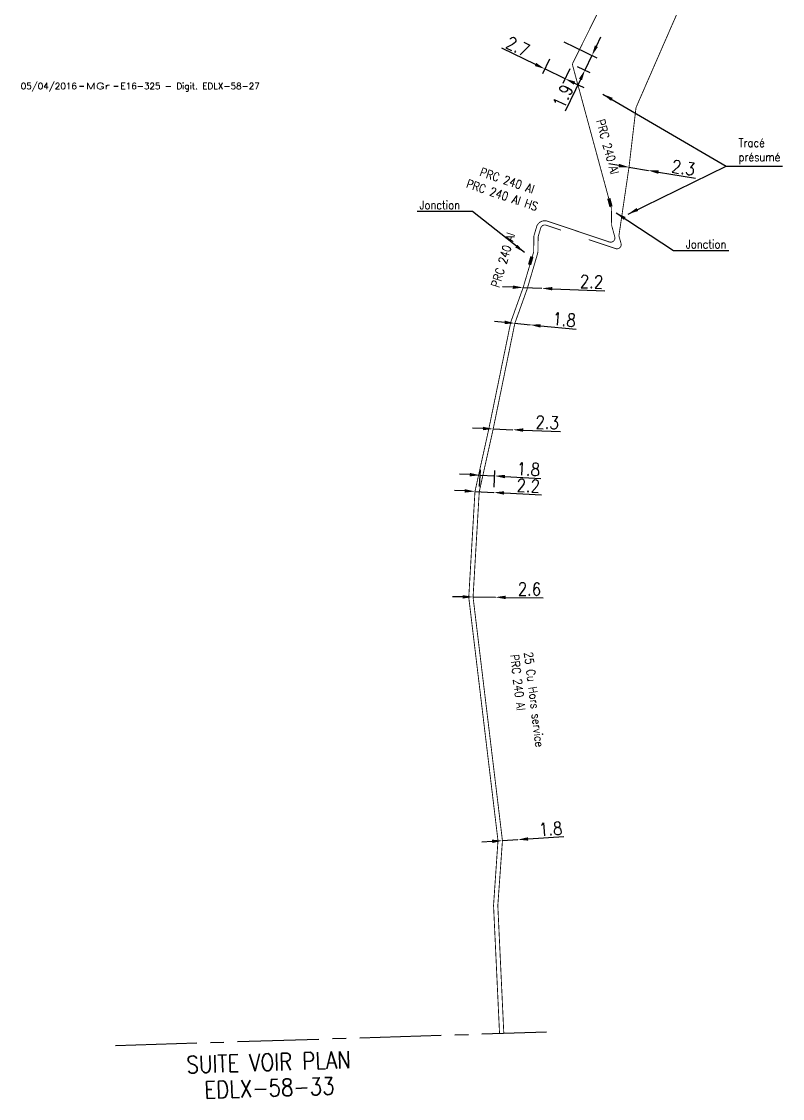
# Model space of a CAD drawing. Header units: millimetres. Extents: x 200000 to 200484, y 53266 to 53990.
# Drawn here: x 200010.9 to 200099.8, y 53370.9 to 53496.7 of the extents above; entities that cross this region are included whole.
import ezdxf
from ezdxf.enums import TextEntityAlignment as Align

# ---------------------------------------------------------------- set-up
doc = ezdxf.new("R2010")
doc.units = ezdxf.units.MM
doc.header["$PDMODE"] = 34
doc.linetypes.add('CENTER2', pattern=[28.575, 19.05, -3.175, 3.175, -3.175])
doc.layers.get('0').update_dxf_attribs({"linetype": 'CONTINUOUS'})
doc.layers.get('DEFPOINTS').update_dxf_attribs({"linetype": 'CONTINUOUS'})
for name, color, linetype in [('M_130', 3, 'M_ST_15'), ('M_300', 7, 'CONTINUOUS'), ('M_908', 252, 'CONTINUOUS'), ('M_930', 7, 'CONTINUOUS')]:
    doc.layers.add(name, color=color, linetype=linetype)
doc.layers.add('M_910', color=7, linetype='CONTINUOUS', plot=False)
doc.styles.get("Standard").update_dxf_attribs({"font": 'romans.shx', "width": 0.85})
doc.linetypes.add('M_ST_15', pattern='A,5,-0.3,["XX",Standard,S=1,R=0,X=0,Y=-0.5],-2.5', length=7.8)
doc.linetypes.add('MT_HS', pattern='A,2,-1,["E",Standard,S=0.85,R=0,X=-0.27,Y=-0.4],-1', length=4)
doc.dimstyles.get("Standard").update_dxf_attribs({"dimtxt": 1.5, "dimasz": 1.2, "dimexe": 0.625, "dimexo": 0.625, "dimgap": 0.25, "dimtad": 1, "dimdec": 1, "dimzin": 0, "dimdsep": 46, "dimtxsty": 'Standard', "dimcen": -0.5, "dimadec": 0, "dimazin": 0, "dimtfac": 1, "dimtdec": 1, "dimtmove": 0, "dimatfit": 3, "dimfxl": 0, "dimtolj": 1, "dimtzin": 0, "dimarcsym": 0})

# ---------------------------------------------------------------- blocks, each defined once
blk = doc.blocks.new('*D25')
at = {"layer": 'DEFPOINTS', "color": 0, "linetype": 'Continuous', "transparency": 16777216}
for p in [(200073.7, 53494.58), (200075.27, 53491.73), (200077.57, 53492.73)]:
    blk.add_point(p, dxfattribs=at)
at = {"layer": 'M_130', "color": 0, "linetype": 'Continuous', "lineweight": -2, "transparency": 16777216}
for p, q in [((200074.27, 53494.31), (200078.13, 53492.46)), ((200078.09, 53493.81), (200078.61, 53494.9)), ((200077.57, 53492.73), (200076.75, 53491.02)), ((200075.83, 53491.46), (200077.31, 53490.75)), ((200076.23, 53489.94), (200074.45, 53486.21))]:
    blk.add_line(p, q, dxfattribs=at)
at = {"layer": 'M_130', "color": 0, "linetype": 'Continuous', "transparency": 16777216}
for points in [[(200077.91, 53493.9), (200078.27, 53493.73), (200077.57, 53492.73)], [(200076.05, 53490.02), (200076.41, 53489.85), (200076.75, 53491.02)]]:
    blk.add_solid(points, dxfattribs=at)
at = {"layer": 'M_130', "color": 0, "linetype": 'Continuous', "transparency": 16777216, "insert": (200074.18, 53487.97), "char_height": 1.5, "attachment_point": 5, "rotation": 64.3977}
blk.add_mtext('\\A1;1.9', dxfattribs=at)
blk = doc.blocks.new('*D26')
at = {"layer": 'DEFPOINTS', "color": 0, "linetype": 'Continuous', "transparency": 16777216}
for p in [(200072.88, 53492.87), (200075.27, 53491.73), (200072.06, 53491.16)]:
    blk.add_point(p, dxfattribs=at)
at = {"layer": 'M_130', "color": 0, "linetype": 'Continuous', "lineweight": -2, "transparency": 16777216}
for p, q in [((200070.98, 53491.68), (200067.04, 53493.57)), ((200072.61, 53492.31), (200071.79, 53490.6)), ((200074.45, 53490.01), (200072.06, 53491.16)), ((200075, 53491.16), (200074.18, 53489.45)), ((200075.53, 53489.5), (200076.61, 53488.98))]:
    blk.add_line(p, q, dxfattribs=at)
at = {"layer": 'M_130', "color": 0, "linetype": 'Continuous', "transparency": 16777216}
for points in [[(200071.06, 53491.86), (200070.89, 53491.5), (200072.06, 53491.16)], [(200075.62, 53489.68), (200075.45, 53489.32), (200074.45, 53490.01)]]:
    blk.add_solid(points, dxfattribs=at)
at = {"layer": 'M_130', "color": 0, "linetype": 'Continuous', "transparency": 16777216, "insert": (200068.9, 53493.78), "char_height": 1.5, "attachment_point": 5, "rotation": 334.3977}
blk.add_mtext('\\A1;2.7', dxfattribs=at)
blk = doc.blocks.new('*D28')
at = {"layer": 'DEFPOINTS', "color": 0, "linetype": 'Continuous', "transparency": 16777216}
for p in [(200069.53, 53465.62), (200071.72, 53465.53), (200071.72, 53465.53)]:
    blk.add_point(p, dxfattribs=at)
at = {"layer": 'M_130', "color": 0, "linetype": 'Continuous', "lineweight": -2, "transparency": 16777216}
for p, q in [((200068.33, 53465.66), (200067.13, 53465.71)), ((200069.53, 53465.62), (200071.72, 53465.53)), ((200072.92, 53465.48), (200079.08, 53465.24))]:
    blk.add_line(p, q, dxfattribs=at)
at = {"layer": 'M_130', "color": 0, "linetype": 'Continuous', "transparency": 16777216}
for points in [[(200068.34, 53465.86), (200068.32, 53465.46), (200069.53, 53465.62)], [(200072.93, 53465.68), (200072.92, 53465.28), (200071.72, 53465.53)]]:
    blk.add_solid(points, dxfattribs=at)
at = {"layer": 'M_130', "color": 0, "linetype": 'Continuous', "transparency": 16777216, "insert": (200077.53, 53466.3), "char_height": 1.5, "attachment_point": 5, "rotation": 357.7613}
blk.add_mtext('\\A1;2.2', dxfattribs=at)
blk = doc.blocks.new('M_300_03')
at = {"color": 0, "linetype": 'Continuous'}
blk.add_solid([(-0.5, 0.19), (-0.5, -0.19), (0.5, 0.19), (0.5, -0.19)], dxfattribs=at)
at = {"color": 0, "linetype": 'Continuous', "width": 0.75, "flags": 3}
for tag, p in [('DEF_LEG', (0, -5)), ('DEF_COUP', (0.05, -6.97)), ('DEF_TYPE', (0, -9))]:
    blk.add_attdef(tag, text='', height=1.2, dxfattribs=at).set_placement(p, align=Align.MIDDLE)
blk = doc.blocks.new('*D70')
at = {"layer": 'DEFPOINTS', "color": 0, "linetype": 'Continuous', "transparency": 16777216}
for p in [(200063.9, 53441.8), (200066.1, 53441.68), (200066.1, 53441.68)]:
    blk.add_point(p, dxfattribs=at)
at = {"layer": 'M_130', "color": 0, "linetype": 'Continuous', "lineweight": -2, "transparency": 16777216}
for p, q in [((200062.7, 53441.86), (200061.51, 53441.92)), ((200063.9, 53441.8), (200066.1, 53441.68)), ((200067.3, 53441.62), (200071.66, 53441.39))]:
    blk.add_line(p, q, dxfattribs=at)
at = {"layer": 'M_130', "color": 0, "linetype": 'Continuous', "transparency": 16777216}
for points in [[(200062.71, 53442.06), (200062.69, 53441.66), (200063.9, 53441.8)], [(200067.31, 53441.82), (200067.29, 53441.42), (200066.1, 53441.68)]]:
    blk.add_solid(points, dxfattribs=at)
at = {"layer": 'M_130', "color": 0, "linetype": 'Continuous', "transparency": 16777216, "insert": (200070.13, 53442.47), "char_height": 1.5, "attachment_point": 5, "rotation": 357.0171}
blk.add_mtext('\\A1;2.2', dxfattribs=at)
blk = doc.blocks.new('*D71')
at = {"layer": 'DEFPOINTS', "color": 0, "linetype": 'Continuous', "transparency": 16777216}
for p in [(200063.68, 53429.47), (200066.28, 53429.44), (200066.28, 53429.44)]:
    blk.add_point(p, dxfattribs=at)
at = {"layer": 'M_908', "color": 0, "linetype": 'Continuous', "lineweight": -2, "transparency": 16777216}
for p, q in [((200062.48, 53429.48), (200061.28, 53429.49)), ((200063.68, 53429.47), (200066.28, 53429.44)), ((200067.48, 53429.42), (200071.85, 53429.37))]:
    blk.add_line(p, q, dxfattribs=at)
at = {"layer": 'M_908', "color": 0, "linetype": 'Continuous', "transparency": 16777216}
for points in [[(200062.48, 53429.68), (200062.47, 53429.28), (200063.68, 53429.47)], [(200067.48, 53429.62), (200067.47, 53429.22), (200066.28, 53429.44)]]:
    blk.add_solid(points, dxfattribs=at)
at = {"layer": 'M_908', "color": 0, "linetype": 'Continuous', "transparency": 16777216, "insert": (200070.27, 53430.39), "char_height": 1.5, "attachment_point": 5, "rotation": 359.3551}
blk.add_mtext('\\A1;2.6', dxfattribs=at)
blk = doc.blocks.new('*D72')
at = {"layer": 'DEFPOINTS', "color": 0, "linetype": 'Continuous', "transparency": 16777216}
for p in [(200066.2, 53443.61), (200064.4, 53441.77), (200066.1, 53441.68)]:
    blk.add_point(p, dxfattribs=at)
at = {"layer": 'M_908', "color": 0, "linetype": 'Continuous', "lineweight": -2, "transparency": 16777216}
for p, q in [((200063.3, 53443.76), (200062.1, 53443.82)), ((200064.43, 53442.39), (200064.53, 53444.32)), ((200066.13, 53442.31), (200066.23, 53444.23)), ((200064.5, 53443.69), (200066.2, 53443.61)), ((200067.4, 53443.54), (200071.58, 53443.32))]:
    blk.add_line(p, q, dxfattribs=at)
at = {"layer": 'M_908', "color": 0, "linetype": 'Continuous', "transparency": 16777216}
for points in [[(200063.31, 53443.96), (200063.29, 53443.56), (200064.5, 53443.69)], [(200067.41, 53443.74), (200067.39, 53443.34), (200066.2, 53443.61)]]:
    blk.add_solid(points, dxfattribs=at)
at = {"layer": 'M_908', "color": 0, "linetype": 'Continuous', "transparency": 16777216, "insert": (200070.14, 53444.4), "char_height": 1.5, "attachment_point": 5, "rotation": 357.0171}
blk.add_mtext('\\A1;1.8', dxfattribs=at)
blk = doc.blocks.new('*D73')
at = {"layer": 'DEFPOINTS', "color": 0, "linetype": 'Continuous', "transparency": 16777216}
for p in [(200066.03, 53449.1), (200068.33, 53449.01), (200068.33, 53449.01)]:
    blk.add_point(p, dxfattribs=at)
at = {"layer": 'M_908', "color": 0, "linetype": 'Continuous', "lineweight": -2, "transparency": 16777216}
for p, q in [((200064.83, 53449.15), (200063.63, 53449.19)), ((200066.03, 53449.1), (200068.33, 53449.01)), ((200069.53, 53448.97), (200073.9, 53448.8))]:
    blk.add_line(p, q, dxfattribs=at)
at = {"layer": 'M_908', "color": 0, "linetype": 'Continuous', "transparency": 16777216}
for points in [[(200064.84, 53449.35), (200064.82, 53448.95), (200066.03, 53449.1)], [(200069.54, 53449.17), (200069.52, 53448.77), (200068.33, 53449.01)]]:
    blk.add_solid(points, dxfattribs=at)
at = {"layer": 'M_908', "color": 0, "linetype": 'Continuous', "transparency": 16777216, "insert": (200072.35, 53449.86), "char_height": 1.5, "attachment_point": 5, "rotation": 357.8057}
blk.add_mtext('\\A1;2.3', dxfattribs=at)
blk = doc.blocks.new('*D74')
at = {"layer": 'DEFPOINTS', "color": 0, "linetype": 'Continuous', "transparency": 16777216}
for p in [(200068.56, 53461.44), (200070.36, 53461.26), (200070.36, 53461.26)]:
    blk.add_point(p, dxfattribs=at)
at = {"layer": 'M_908', "color": 0, "linetype": 'Continuous', "lineweight": -2, "transparency": 16777216}
for p, q in [((200067.37, 53461.55), (200066.18, 53461.67)), ((200068.56, 53461.44), (200070.36, 53461.26)), ((200071.55, 53461.14), (200075.72, 53460.74))]:
    blk.add_line(p, q, dxfattribs=at)
at = {"layer": 'M_908', "color": 0, "linetype": 'Continuous', "transparency": 16777216}
for points in [[(200067.39, 53461.75), (200067.35, 53461.35), (200068.56, 53461.44)], [(200071.57, 53461.34), (200071.53, 53460.94), (200070.36, 53461.26)]]:
    blk.add_solid(points, dxfattribs=at)
at = {"layer": 'M_908', "color": 0, "linetype": 'Continuous', "transparency": 16777216, "insert": (200074.33, 53461.88), "char_height": 1.5, "attachment_point": 5, "rotation": 354.4193}
blk.add_mtext('\\A1;1.8', dxfattribs=at)
blk = doc.blocks.new('*D75')
at = {"layer": 'DEFPOINTS', "color": 0, "linetype": 'Continuous', "transparency": 16777216}
for p in [(200081.9, 53479.68), (200084.17, 53479.3), (200084.17, 53479.3)]:
    blk.add_point(p, dxfattribs=at)
at = {"layer": 'M_908', "color": 0, "linetype": 'Continuous', "lineweight": -2, "transparency": 16777216}
for p, q in [((200080.71, 53479.88), (200079.53, 53480.07)), ((200081.9, 53479.68), (200084.17, 53479.3)), ((200085.35, 53479.1), (200089.66, 53478.38))]:
    blk.add_line(p, q, dxfattribs=at)
at = {"layer": 'M_908', "color": 0, "linetype": 'Continuous', "transparency": 16777216}
for points in [[(200080.75, 53480.07), (200080.68, 53479.68), (200081.9, 53479.68)], [(200085.38, 53479.3), (200085.32, 53478.9), (200084.17, 53479.3)]]:
    blk.add_solid(points, dxfattribs=at)
at = {"layer": 'M_908', "color": 0, "linetype": 'Continuous', "transparency": 16777216, "insert": (200088.26, 53479.62), "char_height": 1.5, "attachment_point": 5, "rotation": 350.4831}
blk.add_mtext('\\A1;2.3', dxfattribs=at)
blk = doc.blocks.new('GIS_MODF')
at = {"color": 0, "linetype": 'Continuous', "flags": 128}
for points in [[(-2.26, -0.01), (-1.76, -0.01)], [(1.76, -0.01), (2.26, -0.01)]]:
    blk.add_lwpolyline(points, dxfattribs=at)
at = {"color": 0, "linetype": 'Continuous'}
blk.add_attdef('DATE', text='', height=0.75, dxfattribs=at).set_placement((-2.58, -0.39), align=Align.RIGHT)
at = {"color": 0, "linetype": 'Continuous', "width": 3.590909}
blk.add_attdef('USER', text='', height=0.75, dxfattribs=at).set_placement((-1.52, -0.39), (1.31, -0.39), align=Align.FIT)
at = {"color": 0, "linetype": 'Continuous'}
blk.add_attdef('DESC', (2.53, -0.39), '', height=0.75, dxfattribs=at)
blk = doc.blocks.new('*D138')
at = {"layer": 'DEFPOINTS', "color": 0, "linetype": 'Continuous', "transparency": 16777216}
for p in [(200067.11, 53401), (200068.91, 53401.12), (200068.91, 53401.12)]:
    blk.add_point(p, dxfattribs=at)
at = {"layer": 'M_908', "color": 0, "linetype": 'Continuous', "lineweight": -2, "transparency": 16777216}
for p, q in [((200067.11, 53401), (200068.91, 53401.12)), ((200070.11, 53401.2), (200074.29, 53401.48)), ((200065.91, 53400.92), (200064.72, 53400.84))]:
    blk.add_line(p, q, dxfattribs=at)
at = {"layer": 'M_908', "color": 0, "linetype": 'Continuous', "transparency": 16777216}
for points in [[(200065.9, 53401.12), (200065.93, 53400.72), (200067.11, 53401)], [(200070.09, 53401.4), (200070.12, 53401), (200068.91, 53401.12)]]:
    blk.add_solid(points, dxfattribs=at)
at = {"layer": 'M_908', "color": 0, "linetype": 'Continuous', "transparency": 16777216, "insert": (200072.73, 53402.38), "char_height": 1.5, "attachment_point": 5, "rotation": 3.8329}
blk.add_mtext('\\A1;1.8', dxfattribs=at)

msp = doc.modelspace()

# ---------------------------------------------------------------- linework, layer by layer
at = {"layer": 'M_130', "const_width": 0.1}
msp.add_lwpolyline([(200079.19, 53499.6), (200075.36, 53491.9, 0.18387), (200075.32, 53491.54), (200079.82, 53474.98, -0.062967), (200079.84, 53474.85), (200079.87, 53472.97, 0.062967), (200079.88, 53472.85), (200080.24, 53471.54, -0.60007), (200079.6, 53470.94), (200072.38, 53473.37, 0.425431), (200071.1, 53472.71), (200070.8, 53471.69), (200070.8, 53471.69, 0.068313), (200070.78, 53471.56), (200070.76, 53469.84, -0.068313), (200070.74, 53469.7), (200069.53, 53465.62), (200068.1, 53461.63), (200068.1, 53461.63, 0.035322), (200068.08, 53461.56), (200065.54, 53449.21), (200063.9, 53441.8), (200063.18, 53429.53, 0.041439), (200063.18, 53429.37), (200066.59, 53401), (200066.07, 53393.43), (200066.77, 53378.49)], format="xyb", dxfattribs=at)
at = {"layer": 'M_908', "linetype": 'MT_HS'}
msp.add_lwpolyline([(200088.5, 53499.88, 0.1, 0.1, 0), (200082.72, 53486.64, 0.1, 0.1, 0), (200081.9, 53479.68, 0.1, 0.1, 0), (200080.72, 53471.66, 0.1, 0.1, 0), (200080.97, 53470.77, 0.1, 0.1, -0.600242), (200080.32, 53470.17, 0.1, 0.1, 0), (200077.19, 53471.22, 0.1, 0.1, 0)], format="xyseb", dxfattribs=at)
at = {"layer": 'M_908', "linetype": 'MT_HS', "const_width": 0.1}
msp.add_lwpolyline([(200073.95, 53472.32), (200072.22, 53472.9, 0.425274), (200071.58, 53472.57), (200071.32, 53471.69), (200071.28, 53471.55), (200071.26, 53469.83, -0.068313), (200071.21, 53469.56), (200070, 53465.46), (200068.56, 53461.44), (200068.56, 53461.44), (200066.03, 53449.1), (200064.4, 53441.77), (200063.68, 53429.51, 0.04095), (200063.68, 53429.43), (200067.11, 53401), (200066.57, 53393.42), (200067.27, 53378.5)], format="xyb", dxfattribs=at)
at = {"layer": 'M_930', "linetype": 'CENTER2', "ltscale": 0.5, "flags": 128}
msp.add_lwpolyline([(200021.87, 53377.07), (200072.26, 53378.66)], dxfattribs=at)

# ---------------------------------------------------------------- block references
at = {"layer": 'M_300', "ltscale": 0.5}
for p, rotation in [((200079.67, 53475.55), 105.2050154638864), ((200070.42, 53468.76), 73.58511210348199)]:
    msp.add_blockref('M_300_03', p, dxfattribs=dict(at, rotation=rotation))
at = {"layer": 'M_910'}
ref = msp.add_blockref('GIS_MODF', (200019.95, 53489.17), dxfattribs=at)
ref.add_attrib('DATE', '05/04/2016', dxfattribs={"layer": '0', "color": 0, "linetype": 'Continuous', "height": 0.75}).set_placement((200017.37, 53488.78), align=Align.RIGHT)
ref.add_attrib('USER', 'MGr', dxfattribs={"layer": '0', "color": 0, "linetype": 'Continuous', "height": 0.75, "width": 1.385965}).set_placement((200018.43, 53488.78), (200021.25, 53488.78), align=Align.FIT)
ref.add_attrib('DESC', 'E16-325 - Digit. EDLX-58-27', (200022.48, 53488.78), dxfattribs={"layer": '0', "color": 0, "linetype": 'Continuous', "height": 0.75})

# ---------------------------------------------------------------- texts
at = {"layer": 'M_130', "width": 0.85}
for rotation, p in [(285.205, (200079.41, 53482.06)), (341.4019, (200067.67, 53478.12)), (73.3331, (200067.19, 53468.84))]:
    msp.add_text('PRC 240 Al', height=1, rotation=rotation, dxfattribs=at).set_placement(p, align=Align.MIDDLE)
at = {"layer": 'M_130', "linetype": 'MT_HS', "width": 0.85}
msp.add_text('PRC 240 Al', height=1, rotation=276.8553, dxfattribs=at).set_placement((200068.02, 53422.7))
at = {"layer": 'M_130', "linetype": 'Continuous', "insert": (200094.7, 53481.53), "char_height": 1, "attachment_point": 4}
msp.add_mtext('Tracé\\Pprésumé', dxfattribs=at)
at = {"layer": 'M_300', "linetype": 'Continuous', "char_height": 1}
for insert, attachment_point in [((200062.16, 53475.26), 6), ((200088.55, 53470.69), 4)]:
    msp.add_mtext('Jonction', dxfattribs=dict(at, insert=insert, attachment_point=attachment_point))
at = {"layer": 'M_908', "width": 0.85}
msp.add_text('PRC 240 Al HS', height=1, rotation=341.4019, dxfattribs=at).set_placement((200067.08, 53476.42), align=Align.MIDDLE)
at = {"layer": 'M_908', "linetype": 'MT_HS', "width": 0.85}
msp.add_text('25 Cu Hors service', height=1, rotation=276.8553, dxfattribs=at).set_placement((200069.65, 53422.99))
at = {"layer": 'M_930', "width": 0.85}
for s, p in [('SUITE VOIR PLAN', (200039.81, 53374.12)), ('EDLX-58-33', (200039.91, 53371.11))]:
    msp.add_text(s, height=2, rotation=1.8027, dxfattribs=at).set_placement(p, align=Align.CENTER)

# ---------------------------------------------------------------- dimensions: what is measured, and where the dimension line sits
at = {"layer": 'M_130', "linetype": 'Continuous'}
for base, p1, p2, angle, picture, middle in [((200072.0607, 53491.1597), (200075.2705, 53491.7259), (200072.8807, 53492.8711), 334.3977, '*D26', (200068.4663, 53492.8821)), ((200077.57, 53492.73), (200075.27, 53491.73), (200073.7, 53494.58), 244.3977, '*D25', (200075.08, 53487.53)), ((200071.72, 53465.53), (200069.53, 53465.62), (200071.72, 53465.53), 177.7613, '*D28', (200077.5, 53465.3))]:
    dim = msp.add_linear_dim(base=base, p1=p1, p2=p2, angle=angle, dimstyle='Standard', dxfattribs=at)
    dim.commit()
    dim.dimension.update_dxf_attribs({"geometry": picture, "text_midpoint": middle, "dimtype": 160})
dim = msp.add_linear_dim(base=(200066.1, 53441.68), p1=(200063.9, 53441.8), p2=(200066.1, 53441.68), angle=177.0171, dimstyle='Standard', override={"dimscale": 1, "dimlfac": 1, "dimlunit": 2, "dimatfit": 0}, dxfattribs=at)
dim.commit()
dim.dimension.update_dxf_attribs({"geometry": '*D70', "text_midpoint": (200070.08, 53441.47), "dimtype": 160})
at = {"layer": 'M_908', "linetype": 'Continuous'}
for base, p1, p2, angle, picture, middle in [((200084.17, 53479.3), (200081.9, 53479.68), (200084.17, 53479.3), 170.4831, '*D75', (200088.1, 53478.64)), ((200070.36, 53461.26), (200068.56, 53461.44), (200070.36, 53461.26), 174.4193, '*D74', (200074.23, 53460.88)), ((200068.33, 53449.01), (200066.03, 53449.1), (200068.33, 53449.01), 177.8057, '*D73', (200072.31, 53448.86)), ((200066.28, 53429.44), (200063.68, 53429.47), (200066.28, 53429.44), 179.3551, '*D71', (200070.26, 53429.39)), ((200068.91, 53401.12), (200067.11, 53401), (200068.91, 53401.12), 183.8329, '*D138', (200072.79, 53401.38))]:
    dim = msp.add_linear_dim(base=base, p1=p1, p2=p2, angle=angle, dimstyle='Standard', override={"dimscale": 1, "dimlfac": 1, "dimlunit": 2, "dimatfit": 0}, dxfattribs=at)
    dim.commit()
    dim.dimension.update_dxf_attribs({"geometry": picture, "text_midpoint": middle, "dimtype": 160})
dim = msp.add_linear_dim(base=(200066.2, 53443.61), p1=(200064.4, 53441.77), p2=(200066.1, 53441.68), angle=177.0171, text='1.8', dimstyle='Standard', override={"dimatfit": 0}, dxfattribs=at)
dim.commit()
dim.dimension.update_dxf_attribs({"geometry": '*D72', "text_midpoint": (200070.09, 53443.4), "dimtype": 160})

# ---------------------------------------------------------------- leaders
at = {"layer": 'M_130', "linetype": 'Continuous', "annotation_type": 0, "has_hookline": 1, "hookline_direction": 0, "text_width": 5.14}
msp.add_leader([(200078.86, 53488.21), (200093.25, 53479.78), (200094.45, 53479.78)], dimstyle='Standard', dxfattribs=at)
at = {"layer": 'M_130', "linetype": 'Continuous'}
msp.add_leader([(200081.8, 53474.21), (200093.25, 53479.78)], dimstyle='Standard', dxfattribs=at)
at = {"layer": 'M_300', "linetype": 'Continuous', "annotation_type": 0, "has_hookline": 1, "text_width": 5.02}
for points, hookline_direction in [([(200069.67, 53469.72), (200063.61, 53474.51), (200062.41, 53474.51)], 1), ([(200080.4, 53474.35), (200087.1, 53469.94), (200088.3, 53469.94)], 0)]:
    msp.add_leader(points, dimstyle='Standard', dxfattribs=dict(at, hookline_direction=hookline_direction))

doc.saveas('drawing.dxf')
